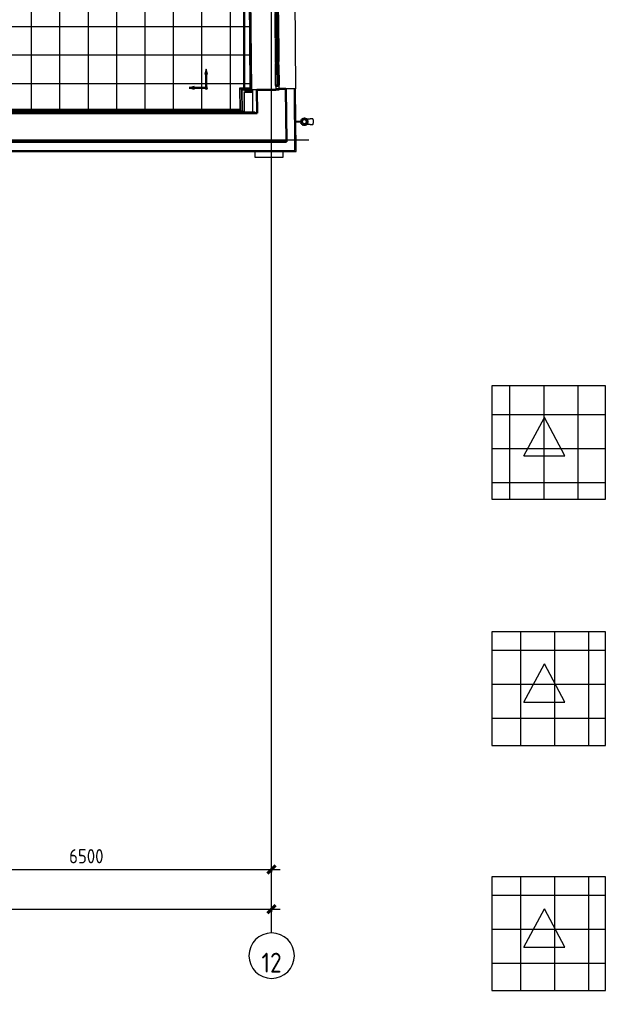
# Model space of a CAD drawing. Header units: millimetres. Extents: x -11798 to 72626, y -32713 to 44110.
# Drawn here: x 50909 to 61229, y -6679 to 10417 of the extents above; entities that cross this region are included whole.
import ezdxf

# ---------------------------------------------------------------- set-up
doc = ezdxf.new("R2010")
doc.units = ezdxf.units.MM
doc.linetypes.add('ADSK_Линия сетки', pattern=[25, 20, -2.5, 0, -2.5])
for name, color, linetype, lineweight in [('_ Окна', 7, 'Continuous', 9), ('Обобщенные модели', 7, 'Continuous', 18), ('Окна', 7, 'Continuous', 9), ('Оси', 7, 'Continuous', 9), ('Перекрытие', 7, 'Continuous', 18), ('Перекрытие штриховка', 7, 'Continuous', 18), ('Размеры', 7, 'Continuous', 9), ('Размеры-100', 7, 'Continuous', 9), ('Стены внутренние', 7, 'Continuous', 18), ('Стены наружные', 7, 'Continuous', 18), ('Стены несущие', 7, 'Continuous', 30), ('Стены отделка', 7, 'Continuous', 30), ('Стены штриховка', 7, 'Continuous', 9), ('Узлы', 7, 'Continuous', 18)]:
    doc.layers.add(name, color=color, linetype=linetype, lineweight=lineweight)
doc.layers.add('Линии', color=7, linetype='Continuous', lineweight=9, true_color=0x00a600)
doc.styles.add('GOST Common', font='GOST_Common.ttf', dxfattribs={"width": 0.9, "height": 350})
doc.styles.add('GOST Common_1', font='GOST_Common.ttf', dxfattribs={"width": 0.9, "height": 250})
doc.dimstyles.new('ADSK_Основной_2_5_мм', dxfattribs={"dimscale": 304.8, "dimtxt": 251.428749, "dimasz": 0.463911, "dimexe": 0.492126, "dimexo": 0.492126, "dimgap": 0.098425, "dimtad": 1, "dimrnd": 0.01, "dimdsep": 46, "dimtxsty": 'GOST Common_1', "dimblk1": 'OBLIQUE', "dimblk2": 'OBLIQUE', "dimsah": 1, "dimcen": 0.09, "dimdle": 0.492126, "dimazin": 2, "dimtfac": 1, "dimtdec": 4, "dimtix": 1, "dimtmove": 0, "dimatfit": 3, "dimfxl": 1, "dimtvp": 1, "dimtolj": 1, "dimtzin": 0, "dimlwd": 20, "dimlwe": 20, "dimarcsym": 2})

# ---------------------------------------------------------------- blocks, each defined once
blk = doc.blocks.new('Водосток - Тип 1 _карниз больше 490мм_-5167118-План полов 3-го этажа')
at = {"layer": 'Обобщенные модели', "lineweight": 9}
h = blk.add_hatch(dxfattribs=at)
h.set_pattern_fill('FP_9', color=256, style=0, pattern_type=2)
h.set_pattern_definition([(134.537, (8289.9, -55833.66), (-106.91965, -105.20546), [])])
h.paths.add_polyline_path([(174, 149), (174, 171), (164, 191), (147, 205), (125, 210), (103, 205), (86, 191), (76, 171), (76, 149), (86, 129), (105, 115), (128, 111), (147, 115), (164, 129), (174, 148)])
at = {"layer": 'Обобщенные модели'}
for p, q in [((75, 306), (75, 264)), ((175, 264), (175, 306)), ((120, 109), (120, 10)), ((130, 10), (130, 109))]:
    blk.add_line(p, q, dxfattribs=at)
at = {"layer": 'Обобщенные модели', "flags": 128}
for points in [[(75, 173), (75, 174), (75, 177), (75, 180), (75, 183), (75, 186), (75, 190), (75, 193), (75, 197), (75, 201), (75, 205), (75, 210), (75, 214), (75, 219), (75, 224), (75, 229), (75, 234), (75, 239), (75, 245), (75, 250), (75, 256), (75, 261), (75, 264)], [(175, 264), (175, 258), (175, 252), (175, 247), (175, 242), (175, 236), (175, 231), (175, 226), (175, 221), (175, 216), (175, 212), (175, 207), (175, 203), (175, 199), (175, 195), (175, 191), (175, 188), (175, 184), (175, 181), (175, 178), (175, 175), (175, 173)]]:
    blk.add_lwpolyline(points, dxfattribs=at)
at = {"layer": 'Обобщенные модели'}
for start, end in [(90, 270), (270, 90)]:
    blk.add_arc((125, 160), 52, start, end, dxfattribs=at)
at = {"layer": 'Обобщенные модели', "lineweight": 40}
for start, end in [(90, 270), (270, 90)]:
    blk.add_arc((125, 160), 50, start, end, dxfattribs=at)
at = {"layer": 'Обобщенные модели'}
for start_param, end_param in [(4.712389, 6.283185), (3.141593, 4.712389)]:
    blk.add_ellipse((125, 306), major_axis=(-50, 0), ratio=0.309017, start_param=start_param, end_param=end_param, dxfattribs=at)
blk = doc.blocks.new('окно трехпол с фрамугой - 1800 и 1820х2300_h___нов_ ок15-4643953-План полов 3-го этажа')
at = {"layer": '_ Окна', "lineweight": 18}
for p, q in [((-830, 135), (-910, 135)), ((-910, 135), (-910, 75)), ((-910, 75), (-850, 75)), ((-850, 95), (-850, 115)), ((-850, 115), (-830, 115)), ((-850, 95), (-830, 95)), ((-830, 75), (-850, 75)), ((-830, 115), (-830, 135)), ((-830, 95), (-830, 75)), ((-410, 135), (-470, 135)), ((-470, 135), (-470, 115)), ((-470, 115), (-450, 115)), ((-470, 95), (-470, 75)), ((-450, 95), (-470, 95)), ((-450, 75), (-470, 75)), ((-450, 115), (-450, 95)), ((-450, 75), (-430, 75)), ((-430, 95), (-430, 115)), ((-430, 115), (-410, 115)), ((-430, 95), (-410, 95)), ((-410, 75), (-430, 75)), ((-410, 115), (-410, 135)), ((-410, 95), (-410, 75)), ((470, 135), (410, 135)), ((410, 135), (410, 115)), ((410, 115), (430, 115)), ((410, 95), (410, 75)), ((430, 95), (410, 95)), ((430, 75), (410, 75)), ((430, 115), (430, 95)), ((430, 75), (450, 75)), ((450, 95), (450, 115)), ((450, 115), (470, 115)), ((450, 95), (470, 95)), ((470, 75), (450, 75)), ((470, 115), (470, 135)), ((470, 95), (470, 75)), ((830, 135), (830, 115)), ((910, 135), (830, 135)), ((830, 115), (850, 115)), ((830, 95), (830, 75)), ((850, 95), (830, 95)), ((850, 75), (830, 75)), ((850, 115), (850, 95)), ((850, 75), (910, 75)), ((910, 75), (910, 135))]:
    blk.add_line(p, q, dxfattribs=at)
at = {"layer": '_ Окна'}
for p, q in [((-890, 75), (-890, 135)), ((-850, 95), (-450, 95)), ((-830, 115), (-470, 115)), ((-430, 95), (430, 95)), ((-410, 115), (410, 115)), ((450, 95), (850, 95)), ((470, 115), (830, 115)), ((890, 75), (890, 135))]:
    blk.add_line(p, q, dxfattribs=at)
at = {"layer": 'Окна'}
for p, q in [((-830, 135), (-470, 135)), ((-470, 75), (-830, 75)), ((-410, 135), (410, 135)), ((410, 75), (-410, 75)), ((470, 135), (830, 135)), ((830, 75), (470, 75))]:
    blk.add_line(p, q, dxfattribs=at)
blk = doc.blocks.new('Ось сетки - Круг_Ø8 мм-8258-План полов 3-го этажа')
at = {"layer": 'Оси', "lineweight": 20}
for start, end in [(360, 180), (180, 360)]:
    blk.add_arc((0, 0), 4, start, end, dxfattribs=at)
blk = doc.blocks.new('DIMBLOCK11-План полов 3-го этажа')
at = {"layer": 'Размеры-100', "lineweight": 20, "transparency": 16777216}
for p, q in [((48850, -4546), (48850, -4396)), ((55350, -4546), (55350, -4396)), ((48850, -4546), (55500, -4546)), ((48850, -4546), (48850, -4596)), ((55350, -4546), (55350, -4596))]:
    blk.add_line(p, q, dxfattribs=at)
at = {"layer": 'Размеры-100', "lineweight": 40, "transparency": 16777216}
for p, q in [((48850, -4546), (48779, -4616)), ((48850, -4546), (48920, -4475)), ((55350, -4546), (55279, -4616)), ((55350, -4546), (55420, -4475))]:
    blk.add_line(p, q, dxfattribs=at)
at = {"layer": 'Размеры-100', "color": 0, "lineweight": 20, "transparency": 16777216, "insert": (51784, -4189), "char_height": 250, "width": 756.84, "attachment_point": 1, "line_spacing_factor": 1.022761, "style": 'GOST Common_1'}
blk.add_mtext('6500', dxfattribs=at)
blk = doc.blocks.new('_Oblique')
at = {"color": 0, "linetype": 'ByBlock', "lineweight": -2}
blk.add_line((-0.5, -0.5), (0.5, 0.5), dxfattribs=at)
blk = doc.blocks.new('DIMBLOCK12-План полов 3-го этажа')
at = {"layer": 'Размеры-100', "lineweight": 20, "transparency": 16777216}
for p, q in [((-6500, -5246), (-6500, -5096)), ((55350, -5246), (55350, -5096)), ((-6650, -5246), (55500, -5246)), ((-6500, -5246), (-6500, -5296)), ((55350, -5246), (55350, -5296))]:
    blk.add_line(p, q, dxfattribs=at)
at = {"layer": 'Размеры-100', "lineweight": 40, "transparency": 16777216}
for p, q in [((-6500, -5246), (-6571, -5316)), ((-6500, -5246), (-6430, -5175)), ((55350, -5246), (55279, -5316)), ((55350, -5246), (55420, -5175))]:
    blk.add_line(p, q, dxfattribs=at)
at = {"layer": 'Размеры-100', "color": 0, "lineweight": 20, "transparency": 16777216, "insert": (24054, -4889), "char_height": 250, "width": 889.8, "attachment_point": 1, "line_spacing_factor": 1.022761, "style": 'GOST Common_1'}
blk.add_mtext('61850', dxfattribs=at)

msp = doc.modelspace()

# ---------------------------------------------------------------- hatches: boundary and pattern name
at = {"layer": 'Перекрытие штриховка', "lineweight": 9, "true_color": 0x787878}
h = msp.add_hatch(dxfattribs=at)
h.set_pattern_fill('FP_50', color=8, style=0, pattern_type=2)
h.set_pattern_definition([(270, (622.2, 12290.5), (500, 3e-14), []), (0, (622.2, 12290.5), (0, 500), [])])
h.paths.add_polyline_path([(54834.367, 8789.429), (54850.041, 8789.429), (54850.041, 8804.395), (54834.247, 8804.267), (54834.286, 8799.429)])
h.paths.add_polyline_path([(54824.286, 8799.429), (54824.27, 8801.429), (54822.27, 8801.429), (54824.27, 8799.445)])
h.paths.add_polyline_path([(49191.096, 8801.429), (54822.27, 8801.429), (54819.889, 9184.505), (54821.171, 9184.505), (54822.27, 9186.505), (54860.16, 9186.505), (54860.16, 9194.505), (54796.09, 9194.505), (54799.123, 8819.429), (49209.096, 8819.429), (49209.096, 9661.937), (49219.096, 9661.937), (49219.096, 8829.429), (54789.042, 8829.429), (54786.009, 9204.505), (54860.16, 9204.505), (54860.16, 12834.355), (54771.652, 12834.355), (54763.282, 13879.185), (54933.207, 13879.185), (54911.491, 16554.292), (54733.407, 16554.292), (54733.407, 17021.937), (49804.096, 17020.937), (49804.096, 17011.937), (49204.096, 17011.937), (49204.096, 16624.437), (49191.096, 16624.437), (49191.096, 11061.937), (49109.096, 11061.937), (49109.096, 10966.937), (49100.096, 10966.937), (49099.096, 10976.937), (49048.096, 10976.937), (49048.096, 10991.937), (49039.096, 10991.937), (49039.096, 11061.937), (49019.096, 11061.937), (49019.096, 10952.296), (49034.596, 10979.142), (49042.39, 10974.642), (49037.39, 10965.982), (49082.424, 10939.982), (49077.424, 10931.322), (49085.218, 10926.822), (49019.096, 10812.296), (49019.096, 9911.578), (49085.218, 9797.051), (49077.424, 9792.551), (49082.424, 9783.891), (49037.39, 9757.891), (49042.39, 9749.231), (49034.596, 9744.731), (49019.096, 9771.578), (49019.096, 9661.937), (49039.096, 9661.937), (49039.096, 9731.937), (49048.096, 9731.937), (49048.096, 9746.937), (49100.096, 9746.937), (49100.096, 9756.937), (49109.096, 9756.732), (49109.096, 9661.937), (49191.096, 9661.937), (49191.096, 8819.429)])
h.paths.add_polyline_path([(49189.096, 8799.429), (49191.096, 8799.429), (49191.096, 8801.429)])
h.paths.add_polyline_path([(55011.259, 9174.505), (55011.256, 9174.825), (55011.256, 9174.505)])
h.paths.add_polyline_path([(54996.545, 9186.505), (54999.161, 9186.505), (54969.416, 12852.355), (54872.16, 12852.355), (54872.16, 12844.355), (54951.577, 12844.355), (54981.096, 9194.505), (54872.16, 9194.505), (54872.16, 9186.505), (54996.118, 9186.505)])
h.paths.add_polyline_path([(54971.015, 9204.505), (54941.577, 12834.355), (54872.16, 12834.355), (54872.16, 9204.505), (54956.538, 9204.505)])
h.paths.add_polyline_path([(49219.096, 11061.937), (49209.096, 11061.937), (49209.096, 16624.437), (49219.096, 16624.437), (49219.096, 11081.141)])
h.paths.add_polyline_path([(54789.491, 12844.355), (54860.16, 12844.355), (54860.16, 12852.355), (54791.507, 12852.355), (54791.41, 12854.355), (54789.491, 12854.355), (54789.41, 12844.355)])
h.paths.add_polyline_path([(54766.407, 17034.937), (54768.407, 17034.937), (54768.407, 17036.937)])
h.paths.add_polyline_path([(54783.364, 12844.355), (54789.41, 12844.355), (54789.231, 12886.489), (54781.571, 13859.185), (54783.362, 13859.397), (54783.364, 13861.185), (54961.354, 13861.185), (54939.33, 16572.292), (54768.407, 16572.292), (54768.407, 16574.292), (54766.407, 16574.292), (54766.407, 17034.937), (49804.096, 17034.937), (49804.096, 17031.937), (54743.407, 17031.937), (54743.407, 16564.292), (54921.491, 16564.292), (54943.207, 13869.185), (54773.283, 13869.185), (54781.652, 12844.355)])
h.paths.add_polyline_path([(54981.416, 12864.355), (54981.387, 12867.906), (54973.213, 12867.906), (54973.455, 12864.355), (54981.413, 12864.355)])
h.paths.add_polyline_path([(54832.213, 13880.193), (54817.655, 16529.633), (54829.654, 16529.699), (54844.213, 13880.259)])
h.paths.add_polyline_path([(49804.096, 17036.937), (49804.096, 17046.937), (49179.096, 17046.937), (49179.285, 17036.937), (49439.347, 17036.937)])
at = {"layer": 'Стены внутренние'}
for points in [[(54834.247, 8804.267), (54874.246, 8804.591), (54871.254, 9174.505), (54831.253, 9174.505), (54831.263, 9173.169)], [(55011.264, 9134.505), (55011.582, 9134.505), (55011.264, 9174.505), (54871.254, 9174.505), (54872.16, 9134.505), (54996.118, 9134.505)]]:
    msp.add_hatch(color=256, dxfattribs=at).paths.add_polyline_path(points)
at = {"layer": 'Узлы', "true_color": 0xff0000}
for points in [[(54222.031, 9452.539), (54198.406, 9540.709), (54176.422, 9452.539)], [(53984.994, 9188.511), (53984.994, 9234.12), (53896.824, 9210.494), (53936.931, 9200.494)], [(54199.645, 9190.494), (54204.821, 9191.176), (54209.645, 9193.174), (54213.787, 9196.352), (54216.966, 9200.494), (54218.964, 9205.318), (54219.645, 9210.494), (54218.964, 9215.671), (54216.966, 9220.494), (54213.787, 9224.637), (54209.645, 9227.815), (54204.821, 9229.813), (54198.345, 9230.323), (54194.469, 9229.813), (54189.645, 9227.815), (54185.503, 9224.637), (54182.325, 9220.494), (54180.327, 9215.671), (54179.645, 9210.494), (54180.327, 9205.318), (54182.325, 9200.494), (54185.503, 9196.352), (54189.645, 9193.174), (54194.469, 9191.176)]]:
    msp.add_hatch(color=1, dxfattribs=at).paths.add_polyline_path(points)
at = {"layer": 'Узлы', "lineweight": 9, "true_color": 0xc0c0c0}
h = msp.add_hatch(dxfattribs=at)
h.set_pattern_fill('FP_83', color=9, style=0, pattern_type=2)
h.set_pattern_definition([(270, (55945.07, 4661.5), (600, 4e-14), []), (0, (55945.07, 4661.5), (0, 600), [])])
h.paths.add_polyline_path([(59229.112, 1969.317), (61229.112, 1969.317), (61229.112, 3969.317), (59229.112, 3969.317)])
h = msp.add_hatch(dxfattribs=at)
h.set_pattern_fill('FP_84', color=9, style=0, pattern_type=2)
h.set_pattern_definition([(270, (56133.8, 515.4), (600, 4e-14), []), (0, (56133.8, 515.4), (0, 600), [])])
h.paths.add_polyline_path([(59229.112, -2365.537), (61229.112, -2365.537), (61229.112, -365.537), (59229.112, -365.537)])
h = msp.add_hatch(dxfattribs=at)
h.set_pattern_fill('FP_88', color=9, style=0, pattern_type=2)
h.set_pattern_definition([(270, (56133.8, -3798.4), (600, 4e-14), []), (0, (56133.8, -3798.4), (0, 600), [])])
h.paths.add_polyline_path([(59252.826, -6679.338), (61229.112, -6679.338), (61229.112, -4679.338), (59229.112, -4679.338), (59229.112, -6679.338)])

# ---------------------------------------------------------------- linework, layer by layer
at = {"layer": 'Линии', "color": 1, "lineweight": 18, "true_color": 0xff0000}
for p, q in [((54198.406, 9540.709), (54176.422, 9452.539)), ((54176.422, 9452.539), (54222.031, 9452.539)), ((54222.031, 9452.539), (54198.406, 9540.709)), ((53984.994, 9234.12), (53896.824, 9210.494)), ((53984.994, 9188.511), (53984.994, 9234.12)), ((53896.824, 9210.494), (53984.994, 9188.511))]:
    msp.add_line(p, q, dxfattribs=at)
at = {"layer": 'Линии', "color": 1, "lineweight": 30, "true_color": 0xff0000}
for q in [(54199.645, 9510.494), (53899.645, 9210.494)]:
    msp.add_line((54199.645, 9210.494), q, dxfattribs=at)
at = {"layer": 'Линии', "color": 7}
for p, q in [((61229.112, 3969.317), (59229.112, 3969.317)), ((59229.112, 3969.317), (59229.112, 1969.317)), ((61229.112, 1969.317), (61229.112, 3969.317)), ((59229.112, 1969.317), (61229.112, 1969.317)), ((61229.112, -365.537), (59229.112, -365.537)), ((59229.112, -365.537), (59229.112, -2365.537)), ((61229.112, -2365.537), (61229.112, -365.537)), ((59229.112, -2365.537), (61229.112, -2365.537)), ((61229.112, -4679.338), (59229.112, -4679.338)), ((59229.112, -4679.338), (59229.112, -6679.338)), ((61229.112, -6679.338), (61229.112, -4679.338)), ((59229.112, -6679.338), (61229.112, -6679.338))]:
    msp.add_line(p, q, dxfattribs=at)
at = {"layer": 'Линии', "color": 1, "true_color": 0xff0000}
for p, q in [((59791.021, 2731.46), (60151.021, 3408.522)), ((60511.021, 2731.46), (60151.021, 3408.522)), ((59791.021, 2731.46), (60511.021, 2731.46)), ((59791.021, -1603.393), (60151.021, -926.332)), ((60511.021, -1603.393), (60151.021, -926.332)), ((59791.021, -1603.393), (60511.021, -1603.393)), ((59791.021, -5917.194), (60151.021, -5240.132)), ((60511.021, -5917.194), (60151.021, -5240.132)), ((59791.021, -5917.194), (60511.021, -5917.194))]:
    msp.add_line(p, q, dxfattribs=at)
at = {"layer": 'Линии', "color": 1, "lineweight": 18, "true_color": 0xff0000}
for start, end in [(0, 180), (180, 360)]:
    msp.add_arc((54199.645, 9210.494), 20, start, end, dxfattribs=at)
at = {"layer": 'Оси', "linetype": 'ADSK_Линия сетки'}
for p, q in [((55349.565, -5665.072), (55349.565, 43356.344)), ((-10997.814, 8295), (56004.853, 8295))]:
    msp.add_line(p, q, dxfattribs=at)
at = {"layer": 'Перекрытие'}
msp.add_line((54850.041, 8789.429), (54850.041, 8804.395), dxfattribs=at)
at = {"layer": 'Стены внутренние'}
for p, q in [((54860.16, 9204.505), (54860.16, 12834.355)), ((54872.16, 12834.355), (54872.16, 9204.505)), ((54971.015, 9204.505), (54956.538, 10994.442)), ((54966.538, 10994.523), (54981.096, 9194.505)), ((54860.16, 9186.505), (54860.16, 9194.505)), ((54872.16, 9194.505), (54872.16, 9186.505)), ((54981.096, 9194.505), (54971.095, 9194.505))]:
    msp.add_line(p, q, dxfattribs=at)
at = {"layer": 'Стены наружные'}
for p, q in [((54999.161, 9186.505), (54984.537, 10994.668)), ((55756.633, 10985.912), (55771.11, 9195.971)), ((54999.256, 9174.728), (55011.256, 9174.825))]:
    msp.add_line(p, q, dxfattribs=at)
at = {"layer": 'Стены несущие'}
for p, q in [((55421.243, 9178.141), (55091.253, 9175.472)), ((55091.253, 9175.472), (55094.537, 8769.429)), ((55601.115, 9194.596), (55481.119, 9193.625)), ((55601.115, 9194.596), (55608.679, 8259.429)), ((55094.537, 8769.429), (48730.338, 8769.429)), ((49244.224, 8259.429), (55608.679, 8259.429))]:
    msp.add_line(p, q, dxfattribs=at)
at = {"layer": 'Стены отделка', "lineweight": 9}
for p, q in [((54971.015, 9204.505), (54786.009, 9204.505)), ((54786.009, 9204.505), (54789.042, 8829.429)), ((54796.09, 9194.505), (54971.095, 9194.505)), ((54799.123, 8819.429), (54796.09, 9194.505)), ((54819.171, 9184.505), (54822.27, 8801.429)), ((54999.161, 9186.505), (54821.155, 9186.505)), ((54834.367, 8789.429), (54831.253, 9174.505)), ((54831.253, 9174.505), (55011.744, 9174.505)), ((54874.246, 8804.591), (54871.577, 9134.505)), ((54871.577, 9134.505), (55011.744, 9134.505)), ((54971.095, 9194.505), (54971.015, 9204.505)), ((54999.256, 9174.728), (54999.161, 9186.505)), ((55091.253, 9175.472), (55011.256, 9174.825)), ((55011.259, 9174.505), (55014.536, 8769.217)), ((55011.744, 9134.505), (55011.744, 9174.505)), ((55751.11, 9195.809), (55601.115, 9194.596)), ((55771.11, 9195.971), (55751.11, 9195.809)), ((55751.11, 9195.809), (55751.119, 9194.809)), ((55779.897, 8109.429), (55771.11, 9195.971)), ((49179.096, 8789.429), (55054.536, 8789.429)), ((49179.096, 8769.429), (55054.536, 8769.429)), ((54822.27, 8801.429), (49191.096, 8801.429)), ((49209.096, 8819.429), (54799.123, 8819.429)), ((54789.042, 8829.429), (49219.096, 8829.429)), ((54834.247, 8804.267), (54874.246, 8804.591)), ((55014.536, 8769.217), (55094.534, 8769.864)), ((55054.536, 8769.429), (55054.536, 8789.429)), ((49395.366, 8109.429), (55759.897, 8109.429)), ((49415.519, 8089.429), (55779.897, 8089.429)), ((55052.223, 8089.429), (55052.223, 7989.429)), ((55552.223, 7989.429), (55552.223, 8089.429)), ((55759.897, 8109.429), (55759.897, 8109.429)), ((55779.897, 8089.429), (55779.897, 8109.429)), ((55052.223, 7989.429), (55552.223, 7989.429))]:
    msp.add_line(p, q, dxfattribs=at)
at = {"layer": 'Стены штриховка'}
for p, q in [((54821.155, 9186.505), (54819.155, 9186.505)), ((54819.155, 9186.505), (54819.171, 9184.505)), ((54999.177, 9184.505), (54819.171, 9184.505)), ((54821.155, 9186.505), (54824.286, 8799.429)), ((55011.256, 9174.825), (55011.259, 9174.505)), ((55759.897, 8109.429), (55751.11, 9195.809)), ((55751.119, 9194.809), (55759.897, 8109.429)), ((54824.286, 8799.429), (49189.096, 8799.429))]:
    msp.add_line(p, q, dxfattribs=at)

# ---------------------------------------------------------------- block references
at = {"layer": 'Обобщенные модели', "rotation": 270.4633818725631}
msp.add_blockref('Водосток - Тип 1 _карниз больше 490мм_-5167118-План полов 3-го этажа', (55764.788, 8741.184), dxfattribs=at)
at = {"layer": 'Окна', "rotation": 270.4633818725627}
msp.add_blockref('окно трехпол с фрамугой - 1800 и 1820х2300_h___нов_ ок15-4643953-План полов 3-го этажа', (55338.885, 10087.504), dxfattribs=at)
at = {"layer": 'Оси', "lineweight": 20, "xscale": 99.99999999999993, "yscale": 99.99999999999993, "zscale": 99.99999999999993}
msp.add_blockref('Ось сетки - Круг_Ø8 мм-8258-План полов 3-го этажа', (55349.565, -6065.072), dxfattribs=at)

# ---------------------------------------------------------------- texts
at = {"layer": 'Оси', "insert": (55348.735, -6187.976), "char_height": 350, "width": 387, "attachment_point": 5, "line_spacing_factor": 1.022766, "style": 'GOST Common'}
msp.add_mtext('\\pxqc,t0.25714,0.51429,0.77143,1.02857,1.28571,1.54286,1.8,2.05714,2.31429,2.57143,2.82857,3.08571,3.34286,3.6,3.85714,4.11429,4.37143,4.62857,4.88571,5.14286,5.4,5.65714,5.91429,6.17143,6.42857,6.68571,6.94286,7.2,7.45714,7.71429,7.97143,8.22857;{12}', dxfattribs=at)

# ---------------------------------------------------------------- dimensions: what is measured, and where the dimension line sits
at = {"layer": 'Размеры', "lineweight": 20}
for base, p1, p2, override, picture, middle in [((55349.565, -4545.753), (48849.565, -4445.768), (55349.565, -4445.768), {"dimpost": '<>', "dimfxl": 6500}, 'DIMBLOCK11-План полов 3-го этажа', (52099.565, -4390.753)), ((55349.565, -5245.753), (-6500.435, -5145.768), (55349.565, -5145.768), {"dimpost": '<>', "dimfxl": 61850}, 'DIMBLOCK12-План полов 3-го этажа', (24424.565, -5090.753))]:
    dim = msp.add_linear_dim(base=base, p1=p1, p2=p2, dimstyle='ADSK_Основной_2_5_мм', override=override, dxfattribs=at)
    dim.commit()
    dim.dimension.update_dxf_attribs({"geometry": picture, "text_midpoint": middle})

doc.saveas('drawing.dxf')
